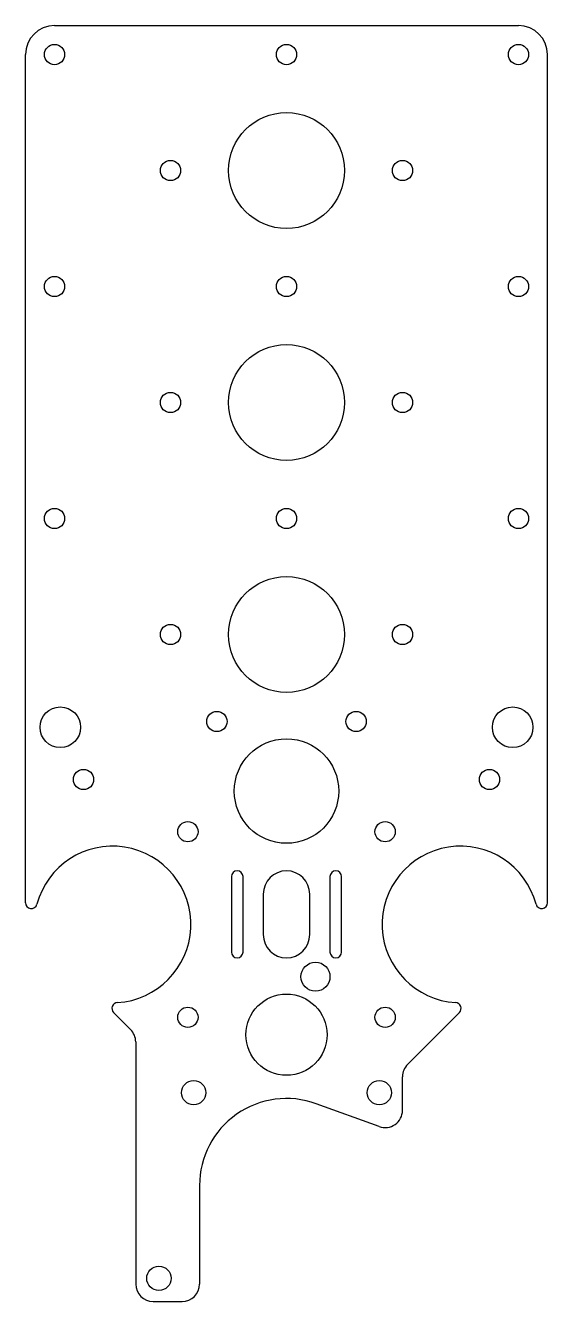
# Model space of a CAD drawing. Header units: millimetres. Extents: x -45 to 45, y -20 to 200.
import ezdxf

# ---------------------------------------------------------------- set-up
doc = ezdxf.new("R2010")
doc.units = ezdxf.units.MM

msp = doc.modelspace()

# ---------------------------------------------------------------- linework, layer by layer
at = {"color": 7, "linetype": 'Continuous', "lineweight": 25}
for p, q in [((-40, 200), (40, 200)), ((-45, 48.75), (-45, 195)), ((45, 48.75), (45, 195)), ((-9.5, 53.25), (-9.5, 40.25)), ((-7.5, 40.25), (-7.5, 53.25)), ((7.5, 53.25), (7.5, 40.25)), ((9.5, 40.25), (9.5, 53.25)), ((-4, 50.25), (-4, 43.25)), ((4, 43.25), (4, 50.25)), ((-26.88, 26.88), (-29.82, 29.82)), ((20.88, 20.88), (29.82, 29.82)), ((-26, 24.76), (-26, -17)), ((20, 12.97), (20, 18.76)), ((15.97, 10.15), (5.13, 14.1)), ((-15, 0), (-15, -17)), ((-23, -20), (-18, -20))]:
    msp.add_line(p, q, dxfattribs=at)
for centre, radius in [((-40, 195), 1.75), ((0, 195), 1.75), ((40, 195), 1.75), ((0, 175), 10), ((-20, 175), 1.75), ((20, 175), 1.75), ((-40, 155), 1.75), ((0, 155), 1.75), ((40, 155), 1.75), ((0, 135), 10), ((-20, 135), 1.75), ((20, 135), 1.75), ((-40, 115), 1.75), ((0, 115), 1.75), ((40, 115), 1.75), ((0, 95), 10), ((-20, 95), 1.75), ((20, 95), 1.75), ((-39, 79), 3.5), ((-12, 80), 1.75), ((12, 80), 1.75), ((39, 79), 3.5), ((0, 68), 9), ((-35, 70), 1.75), ((35, 70), 1.75), ((-17, 61), 1.75), ((17, 61), 1.75), ((5, 36), 2.5), ((0, 26), 7), ((-17, 29), 1.75), ((17, 29), 1.75), ((-16, 16), 2.1), ((16, 16), 2.1), ((-22, -16), 2.1)]:
    msp.add_circle(centre, radius, dxfattribs=at)
for centre, radius, start, end in [((-40, 195), 5, 90, 180), ((40, 195), 5, 0, 90), ((-30, 45), 13.5, 273.5073, 165), ((30, 45), 13.5, 15, 266.4927), ((-8.5, 53.25), 1, 0, 180), ((0, 50.25), 4, 0, 180), ((8.5, 53.25), 1, 0, 180), ((-44, 48.75), 0.997, 180, 345), ((44, 48.75), 0.997, 195, 0), ((0, 43.25), 4, 180, 0), ((-8.5, 40.25), 1, 180, 0), ((8.5, 40.25), 1, 180, 0), ((-29.11, 30.53), 1, 93.5073, 225), ((29.11, 30.53), 1, 315, 86.4927), ((-29, 24.76), 3, 0, 45), ((23, 18.76), 3, 135, 180), ((0, 0), 15, 70, 180), ((17, 12.97), 3, 250, 0), ((-23, -17), 3, 180, 270), ((-18, -17), 3, 270, 0)]:
    msp.add_arc(centre, radius, start, end, dxfattribs=at)

doc.saveas('drawing.dxf')
